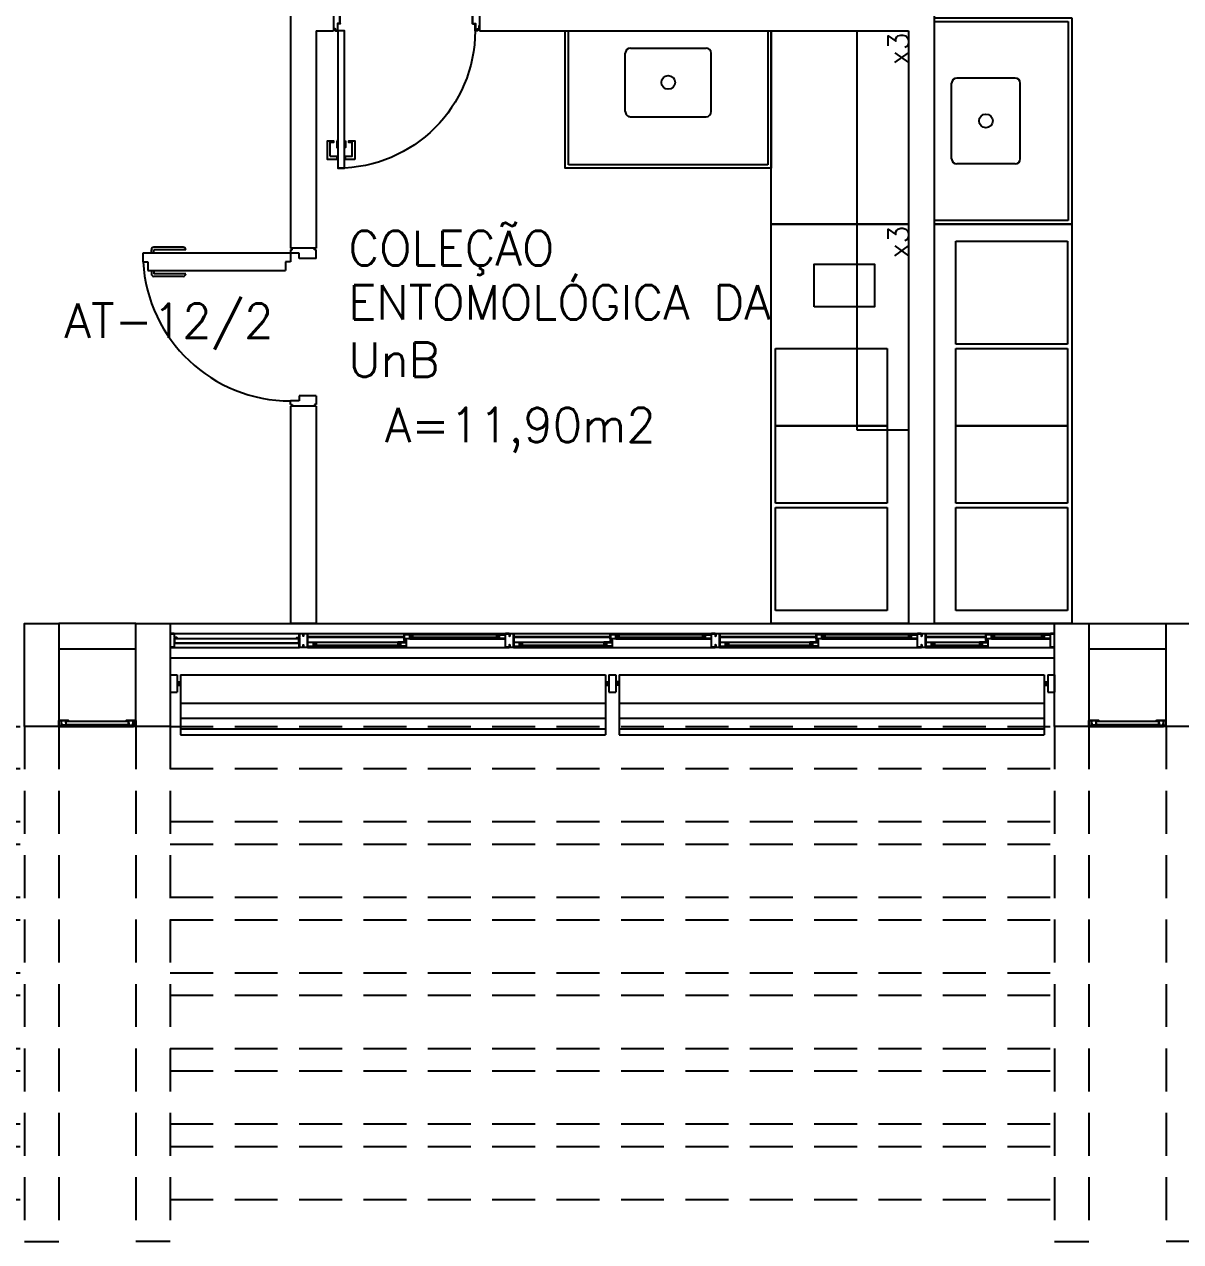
# Model space of a CAD drawing. Header units: millimetres. Extents: x 2128 to 2646, y 1972 to 2207.
# Drawn here: x 2316.61 to 2323.35, y 2006.32 to 2013.4 of the extents above; entities that cross this region are included whole.
import ezdxf

# ---------------------------------------------------------------- set-up
doc = ezdxf.new("R2010")
doc.units = ezdxf.units.MM
doc.linetypes.add('HIDDEN', pattern=[0.375, 0.25, -0.125])
doc.linetypes.add('HIDDEN2', pattern=[4.7625, 3.175, -1.5875])
for name, color, linetype in [('AM-PROJEÇÃO', 1, 'HIDDEN2'), ('AM-TEXTO', 2, 'Continuous'), ('AR-ALV', 2, 'Continuous'), ('AR-ARMÁRIOINF', 1, 'Continuous'), ('AR-ARMÁRIOSUP', 1, 'Continuous'), ('AR-BANCADAS', 1, 'Continuous'), ('AR-ESQ', 1, 'Continuous'), ('AR-ESTC', 3, 'Continuous'), ('AR-LAY-OUT-EQUIPAMENTOS', 1, 'Continuous'), ('AR-PORTA', 1, 'Continuous'), ('AR-PROJ', 1, 'HIDDEN'), ('BC- VISTA', 1, 'Continuous'), ('BC-CUBA', 1, 'Continuous'), ('BR-LINHAS', 1, 'Continuous'), ('BR-MONTANTE', 242, 'Continuous'), ('BR-PAINEL', 1, 'Continuous'), ('BR-SUPORTE', 1, 'Continuous'), ('COZ1', 1, 'Continuous'), ('DT-ESQ-BAGUETE-C', 1, 'Continuous'), ('DT-ESQ-BAGUETE-V', 1, 'Continuous'), ('DT-ESQ-CHAPA DOBRADA-V', 1, 'Continuous'), ('DT-ESQ-MARCO-V', 1, 'Continuous'), ('DT-ESQ-PERFIL CADEIRA-C', 2, 'Continuous'), ('DT-ESQ-PERFIL CADEIRA-V', 2, 'Continuous'), ('DT-ESQ-PERFIL U SIMPLES-C', 2, 'Continuous'), ('DT-ESQ-PERFIL U-C', 2, 'Continuous'), ('DT-ESQ-PERFIL U-V', 1, 'Continuous'), ('DT-ESQ-VENEZIANA-C', 1, 'Continuous'), ('DT-ESQ-VENEZIANA-V', 1, 'Continuous'), ('DT-ESQ-VIDRO-C', 2, 'Continuous'), ('DT-TXTMOD', 1, 'Continuous'), ('ENDEREÇO', 2, 'Continuous'), ('maçaneta', 1, 'Continuous'), ('mov', 1, 'Continuous'), ('PG-PROJ', 1, 'HIDDEN'), ('PM-PERFIL U-C', 2, 'Continuous'), ('pm1', 2, 'Continuous'), ('pm2', 2, 'Continuous'), ('TEXTO', 2, 'Continuous'), ('Área', 2, 'Continuous')]:
    doc.layers.add(name, color=color, linetype=linetype)
doc.styles.add('S10', font='simplex.shx', dxfattribs={"height": 0.1})
doc.styles.add('S12', font='simplex.shx', dxfattribs={"width": 1.1, "height": 0.12})
doc.styles.add('UNB-100', font='simplex.shx', dxfattribs={"height": 0.2})
doc.styles.add('UNB1-100', font='simplex.shx', dxfattribs={"height": 0.2})

# ---------------------------------------------------------------- blocks, each defined once
blk = doc.blocks.new('pe80-alv-01p')
at = {"layer": 'maçaneta'}
for p, q in [((-0.165, 0.775), (-0.165, 0.945)), ((-0.13, 0.96), (-0.15, 0.96)), ((-0.15, 0.76), (-0.15, 0.945)), ((-0.13, 0.945), (-0.15, 0.945)), ((-0.03, 0.96), (-0.01, 0.96)), ((-0.03, 0.945), (-0.01, 0.945)), ((-0.01, 0.76), (-0.01, 0.945)), ((0.005, 0.775), (0.005, 0.945))]:
    blk.add_line(p, q, dxfattribs=at)
for centre, start, end in [((-0.15, 0.945), 90, 180), ((-0.01, 0.945), 360, 90), ((-0.15, 0.775), 180, 270), ((-0.01, 0.775), 270, 360)]:
    blk.add_arc(centre, 0.015, start, end, dxfattribs=at)
at = {"layer": 'mov'}
blk.add_arc((-0.03, 0.15), 0.86, 93.33303, 180, dxfattribs=at)
at = {"layer": 'pm1'}
for p, q in [((-0.03, 1.01), (-0.08, 1.01)), ((-0.08, 1.01), (-0.08, 0.98)), ((-0.03, 1.01), (-0.03, 1.01)), ((-0.03, 0.15), (-0.03, 1.01)), ((-0.13, 0.98), (-0.13, 0.18)), ((-0.08, 0.98), (-0.13, 0.98)), ((-0.91, 0.15), (-0.89, 0.15)), ((-0.91, 0.15), (-0.91, 0.14)), ((-0.89, 0.1), (-0.89, 0.15)), ((-0.08, 0.18), (-0.13, 0.18)), ((-0.08, 0.15), (-0.08, 0.18)), ((-0.03, 0.15), (-0.08, 0.15)), ((-0.01, 0.15), (-0.03, 0.15)), ((-0.03, 0.1), (-0.03, 0.15)), ((-0.03, 0.15), (-0.03, 0.15)), ((-0.01, 0.15), (-0.01, 0.14)), ((0.01, 0.15), (0.01, 0.15)), ((-0.91, 0.14), (-0.92, 0.14)), ((-0.92, 0.01), (-0.92, 0.14)), ((-0.86, 0.1), (-0.89, 0.1)), ((-0.86, 0), (-0.86, 0.1)), ((-0.06, 0), (-0.06, 0.1)), ((-0.06, 0.1), (-0.03, 0.1)), ((-0.91, 0.01), (-0.92, 0.01)), ((-0.91, 0), (-0.91, 0.01)), ((-0.86, 0), (-0.86, 0)), ((-0.06, 0), (-0.06, 0)), ((-0.06, 0), (-0.01, 0)), ((-0.01, 0), (-0.01, 0.01)), ((-0.86, 0), (-0.91, 0))]:
    blk.add_line(p, q, dxfattribs=at)
at = {"layer": 'pm2'}
for p, q in [((-0.01, 0.14), (0, 0.14)), ((0, 0.01), (0, 0.14)), ((-0.01, 0.01), (0, 0.01))]:
    blk.add_line(p, q, dxfattribs=at)
blk = doc.blocks.new('CUBAbnc-01P')
at = {"layer": 'COZ1'}
for p, q in [((-0.25, -0.4705), (-0.25, -0.1305)), ((-0.22, -0.1005), (0.22, -0.1005)), ((0.25, -0.4705), (0.25, -0.1305)), ((-0.22, -0.5005), (0.22, -0.5005))]:
    blk.add_line(p, q, dxfattribs=at)
blk.add_circle((0, -0.3005), 0.04, dxfattribs=at)
for centre, start, end in [((-0.22, -0.1305), 90, 180), ((0.22, -0.1305), 0, 90), ((-0.22, -0.4705), 180, 270), ((0.22, -0.4705), 270, 0)]:
    blk.add_arc(centre, 0.03, start, end, dxfattribs=at)
blk = doc.blocks.new('BCP01')
at = {"layer": 'BC- VISTA'}
for p, q in [((0, -0.02), (0.78, -0.02)), ((0.78, -0.02), (0.78, -1.18)), ((0.78, -1.18), (0, -1.18))]:
    blk.add_line(p, q, dxfattribs=at)
blk.add_lwpolyline([(0.8, 0), (0.8, -1.2), (0, -1.2), (0, 0)], close=True, dxfattribs=at)
at = {"layer": 'BC-CUBA', "rotation": 90}
blk.add_blockref('CUBAbnc-01P', (0, -0.6), dxfattribs=at)
blk = doc.blocks.new('BCP17')
at = {"layer": 'BC- VISTA'}
blk.add_lwpolyline([(0.8, 0), (0.8, -2.325), (0, -2.325), (0, 0)], close=True, dxfattribs=at)
blk = doc.blocks.new('AIRG2')
at = {"layer": 'AM-PROJEÇÃO'}
blk.add_lwpolyline([(0, 0), (0.6, 0), (0.6, -0.65), (0, -0.65)], close=True, dxfattribs=at)
blk = doc.blocks.new('AIRG1')
at = {"layer": 'AM-PROJEÇÃO'}
blk.add_lwpolyline([(0, 0), (0.45, 0), (0.45, -0.65), (0, -0.65)], close=True, dxfattribs=at)
blk = doc.blocks.new('BCP09')
at = {"layer": 'BC- VISTA'}
blk.add_lwpolyline([(0.8, 0), (0.8, -1.125), (0, -1.125), (0, 0)], close=True, dxfattribs=at)
blk = doc.blocks.new('PS4')
at = {"layer": 'AM-PROJEÇÃO'}
blk.add_lwpolyline([(0.3, 0), (0.3, -1.2), (0, -1.2), (0, 0)], close=True, dxfattribs=at)
blk = doc.blocks.new('PS3')
at = {"layer": 'AM-PROJEÇÃO'}
blk.add_lwpolyline([(0.3, 0), (0.3, -1.125), (0, -1.125), (0, 0)], close=True, dxfattribs=at)
blk = doc.blocks.new('EF52-P')
at = {"layer": 'DT-ESQ-BAGUETE-C', "ltscale": 0.1}
for points in [[(1.41, -0.08), (1.3965, -0.08), (1.3965, -0.0785), (1.4095, -0.0785, 0.414214), (1.41, -0.078), (1.41, -0.067, 0.414214), (1.4095, -0.0665), (1.3965, -0.0665), (1.3965, -0.065), (1.41, -0.065, -0.414214), (1.4115, -0.0665), (1.4115, -0.0785, -0.414214)], [(1.9015, -0.08), (1.915, -0.08), (1.915, -0.0785), (1.902, -0.0785, -0.414214), (1.9015, -0.078), (1.9015, -0.067, -0.414214), (1.902, -0.0665), (1.915, -0.0665), (1.915, -0.065), (1.9015, -0.065, 0.414214), (1.9, -0.0665), (1.9, -0.0785, 0.414214)], [(2.61, -0.08), (2.5965, -0.08), (2.5965, -0.0785), (2.6095, -0.0785, 0.414214), (2.61, -0.078), (2.61, -0.067, 0.414214), (2.6095, -0.0665), (2.5965, -0.0665), (2.5965, -0.065), (2.61, -0.065, -0.414214), (2.6115, -0.0665), (2.6115, -0.0785, -0.414214)], [(3.1015, -0.08), (3.115, -0.08), (3.115, -0.0785), (3.102, -0.0785, -0.414214), (3.1015, -0.078), (3.1015, -0.067, -0.414214), (3.102, -0.0665), (3.115, -0.0665), (3.115, -0.065), (3.1015, -0.065, 0.414214), (3.1, -0.0665), (3.1, -0.0785, 0.414214)], [(3.81, -0.08), (3.7965, -0.08), (3.7965, -0.0785), (3.8095, -0.0785, 0.414214), (3.81, -0.078), (3.81, -0.067, 0.414214), (3.8095, -0.0665), (3.7965, -0.0665), (3.7965, -0.065), (3.81, -0.065, -0.414214), (3.8115, -0.0665), (3.8115, -0.0785, -0.414214)], [(4.3015, -0.08), (4.315, -0.08), (4.315, -0.0785), (4.302, -0.0785, -0.414214), (4.3015, -0.078), (4.3015, -0.067, -0.414214), (4.302, -0.0665), (4.315, -0.0665), (4.315, -0.065), (4.3015, -0.065, 0.414214), (4.3, -0.0665), (4.3, -0.0785, 0.414214)], [(4.7975, -0.08), (4.784, -0.08), (4.784, -0.0785), (4.797, -0.0785, 0.414214), (4.7975, -0.078), (4.7975, -0.067, 0.414214), (4.797, -0.0665), (4.784, -0.0665), (4.784, -0.065), (4.7975, -0.065, -0.414214), (4.799, -0.0665), (4.799, -0.0785, -0.414214)], [(5.0765, -0.08), (5.09, -0.08), (5.09, -0.0785), (5.077, -0.0785, -0.414214), (5.0765, -0.078), (5.0765, -0.067, -0.414214), (5.077, -0.0665), (5.09, -0.0665), (5.09, -0.065), (5.0765, -0.065, 0.414214), (5.075, -0.0665), (5.075, -0.0785, 0.414214)], [(0.8485, -0.125), (0.835, -0.125), (0.835, -0.1235), (0.848, -0.1235, 0.414214), (0.8485, -0.123), (0.8485, -0.112, 0.414214), (0.848, -0.1115), (0.835, -0.1115), (0.835, -0.11), (0.8485, -0.11, -0.414214), (0.85, -0.1115), (0.85, -0.1235, -0.414214)], [(1.3265, -0.125), (1.34, -0.125), (1.34, -0.1235), (1.327, -0.1235, -0.414214), (1.3265, -0.123), (1.3265, -0.112, -0.414214), (1.327, -0.1115), (1.34, -0.1115), (1.34, -0.11), (1.3265, -0.11, 0.414214), (1.325, -0.1115), (1.325, -0.1235, 0.414214)], [(2.0485, -0.125), (2.035, -0.125), (2.035, -0.1235), (2.048, -0.1235, 0.414214), (2.0485, -0.123), (2.0485, -0.112, 0.414214), (2.048, -0.1115), (2.035, -0.1115), (2.035, -0.11), (2.0485, -0.11, -0.414214), (2.05, -0.1115), (2.05, -0.1235, -0.414214)], [(2.5265, -0.125), (2.54, -0.125), (2.54, -0.1235), (2.527, -0.1235, -0.414214), (2.5265, -0.123), (2.5265, -0.112, -0.414214), (2.527, -0.1115), (2.54, -0.1115), (2.54, -0.11), (2.5265, -0.11, 0.414214), (2.525, -0.1115), (2.525, -0.1235, 0.414214)], [(3.2485, -0.125), (3.235, -0.125), (3.235, -0.1235), (3.248, -0.1235, 0.414214), (3.2485, -0.123), (3.2485, -0.112, 0.414214), (3.248, -0.1115), (3.235, -0.1115), (3.235, -0.11), (3.2485, -0.11, -0.414214), (3.25, -0.1115), (3.25, -0.1235, -0.414214)], [(3.7265, -0.125), (3.74, -0.125), (3.74, -0.1235), (3.727, -0.1235, -0.414214), (3.7265, -0.123), (3.7265, -0.112, -0.414214), (3.727, -0.1115), (3.74, -0.1115), (3.74, -0.11), (3.7265, -0.11, 0.414214), (3.725, -0.1115), (3.725, -0.1235, 0.414214)], [(4.4485, -0.125), (4.435, -0.125), (4.435, -0.1235), (4.448, -0.1235, 0.414214), (4.4485, -0.123), (4.4485, -0.112, 0.414214), (4.448, -0.1115), (4.435, -0.1115), (4.435, -0.11), (4.4485, -0.11, -0.414214), (4.45, -0.1115), (4.45, -0.1235, -0.414214)], [(4.714, -0.125), (4.7275, -0.125), (4.7275, -0.1235), (4.7145, -0.1235, -0.414214), (4.714, -0.123), (4.714, -0.112, -0.414214), (4.7145, -0.1115), (4.7275, -0.1115), (4.7275, -0.11), (4.714, -0.11, 0.414214), (4.7125, -0.1115), (4.7125, -0.1235, 0.414214)]]:
    blk.add_lwpolyline(points, format="xyb", close=True, dxfattribs=at)
at = {"layer": 'DT-ESQ-BAGUETE-V', "ltscale": 0.1}
for p, q in [((1.41, -0.065), (1.9015, -0.065)), ((2.61, -0.065), (3.1015, -0.065)), ((3.81, -0.065), (4.3015, -0.065)), ((4.7975, -0.065), (5.0765, -0.065)), ((0.8485, -0.11), (1.3265, -0.11)), ((2.0485, -0.11), (2.5265, -0.11)), ((3.2485, -0.11), (3.7265, -0.11)), ((4.4485, -0.11), (4.714, -0.11))]:
    blk.add_line(p, q, dxfattribs=at)
at = {"layer": 'DT-ESQ-CHAPA DOBRADA-V', "ltscale": 0.1}
for p, q in [((0.8, -0.077), (1.3615, -0.077)), ((0.8, -0.08), (1.3615, -0.08)), ((2, -0.077), (2.5615, -0.077)), ((2, -0.08), (2.5615, -0.08)), ((3.2, -0.077), (3.7615, -0.077)), ((3.2, -0.08), (3.7615, -0.08)), ((4.4, -0.077), (4.749, -0.077)), ((4.4, -0.08), (4.749, -0.08))]:
    blk.add_line(p, q, dxfattribs=at)
at = {"layer": 'DT-ESQ-MARCO-V', "ltscale": 0.1}
for p, q in [((0.0235, -0.06), (0.7515, -0.06)), ((0.0235, -0.14), (0.7515, -0.14))]:
    blk.add_line(p, q, dxfattribs=at)
at = {"layer": 'DT-ESQ-PERFIL CADEIRA-C', "ltscale": 0.1}
for p, q in [((0.8, -0.1335), (0.8485, -0.1335)), ((1.373, -0.1335), (1.3265, -0.1335)), ((1.3635, -0.0885), (1.41, -0.0885)), ((1.95, -0.0885), (1.9015, -0.0885)), ((2, -0.1335), (2.0485, -0.1335)), ((2.573, -0.1335), (2.5265, -0.1335)), ((2.5635, -0.0885), (2.61, -0.0885)), ((3.15, -0.0885), (3.1015, -0.0885)), ((3.2, -0.1335), (3.2485, -0.1335)), ((3.773, -0.1335), (3.7265, -0.1335)), ((3.7635, -0.0885), (3.81, -0.0885)), ((4.35, -0.0885), (4.3015, -0.0885)), ((4.4, -0.1335), (4.4485, -0.1335)), ((4.7605, -0.1335), (4.714, -0.1335)), ((4.751, -0.0885), (4.7975, -0.0885)), ((5.125, -0.0885), (5.0765, -0.0885))]:
    blk.add_line(p, q, dxfattribs=at)
for points in [[(1.41, -0.087, -1), (1.41, -0.09), (1.3635, -0.09, -0.414214), (1.3615, -0.088), (1.3615, -0.067, -0.414214), (1.3635, -0.065), (1.395, -0.065, -0.414214), (1.3965, -0.0665), (1.3965, -0.087)], [(1.3965, -0.0885, -0.198913), (1.3954, -0.0881, -0.198913), (1.395, -0.087), (1.395, -0.067, 0.414214), (1.3945, -0.0665), (1.3635, -0.0665, 0.414214), (1.363, -0.067), (1.363, -0.088, 0.414214), (1.3635, -0.0885)], [(1.9015, -0.09), (1.95, -0.09), (1.95, -0.0885), (1.915, -0.0885, 0.198912), (1.9161, -0.0881, 0.198913), (1.9165, -0.087), (1.9165, -0.067, -0.414214), (1.917, -0.0665), (1.95, -0.0665), (1.95, -0.065), (1.9165, -0.065, 0.414214), (1.915, -0.0665), (1.915, -0.0785), (1.915, -0.08), (1.915, -0.087), (1.9015, -0.087, 1)], [(2.61, -0.087, -1), (2.61, -0.09), (2.5635, -0.09, -0.414214), (2.5615, -0.088), (2.5615, -0.067, -0.414214), (2.5635, -0.065), (2.595, -0.065, -0.414214), (2.5965, -0.0665), (2.5965, -0.087)], [(2.5965, -0.0885, -0.198913), (2.5954, -0.0881, -0.198913), (2.595, -0.087), (2.595, -0.067, 0.414214), (2.5945, -0.0665), (2.5635, -0.0665, 0.414214), (2.563, -0.067), (2.563, -0.088, 0.414214), (2.5635, -0.0885)], [(3.1015, -0.09), (3.15, -0.09), (3.15, -0.0885), (3.115, -0.0885, 0.198912), (3.1161, -0.0881, 0.198913), (3.1165, -0.087), (3.1165, -0.067, -0.414214), (3.117, -0.0665), (3.15, -0.0665), (3.15, -0.065), (3.1165, -0.065, 0.414214), (3.115, -0.0665), (3.115, -0.0785), (3.115, -0.08), (3.115, -0.087), (3.1015, -0.087, 1)], [(3.81, -0.087, -1), (3.81, -0.09), (3.7635, -0.09, -0.414214), (3.7615, -0.088), (3.7615, -0.067, -0.414214), (3.7635, -0.065), (3.795, -0.065, -0.414214), (3.7965, -0.0665), (3.7965, -0.087)], [(3.7965, -0.0885, -0.198913), (3.7954, -0.0881, -0.198913), (3.795, -0.087), (3.795, -0.067, 0.414214), (3.7945, -0.0665), (3.7635, -0.0665, 0.414214), (3.763, -0.067), (3.763, -0.088, 0.414214), (3.7635, -0.0885)], [(4.3015, -0.09), (4.35, -0.09), (4.35, -0.0885), (4.315, -0.0885, 0.198912), (4.3161, -0.0881, 0.198913), (4.3165, -0.087), (4.3165, -0.067, -0.414214), (4.317, -0.0665), (4.35, -0.0665), (4.35, -0.065), (4.3165, -0.065, 0.414214), (4.315, -0.0665), (4.315, -0.0785), (4.315, -0.08), (4.315, -0.087), (4.3015, -0.087, 1)], [(4.7975, -0.087, -1), (4.7975, -0.09), (4.751, -0.09, -0.414214), (4.749, -0.088), (4.749, -0.067, -0.414214), (4.751, -0.065), (4.7825, -0.065, -0.414214), (4.784, -0.0665), (4.784, -0.087)], [(4.784, -0.0885, -0.198913), (4.7829, -0.0881, -0.198913), (4.7825, -0.087), (4.7825, -0.067, 0.414214), (4.782, -0.0665), (4.751, -0.0665, 0.414214), (4.7505, -0.067), (4.7505, -0.088, 0.414214), (4.751, -0.0885)], [(5.0765, -0.09), (5.125, -0.09), (5.125, -0.0885), (5.09, -0.0885, 0.198912), (5.0911, -0.0881, 0.198913), (5.0915, -0.087), (5.0915, -0.067, -0.414214), (5.092, -0.0665), (5.125, -0.0665), (5.125, -0.065), (5.0915, -0.065, 0.414214), (5.09, -0.0665), (5.09, -0.0785), (5.09, -0.08), (5.09, -0.087), (5.0765, -0.087, 1)], [(0.8485, -0.135), (0.8, -0.135), (0.8, -0.1335), (0.835, -0.1335, -0.198912), (0.8339, -0.1331, -0.198913), (0.8335, -0.132), (0.8335, -0.112, 0.414214), (0.833, -0.1115), (0.8, -0.1115), (0.8, -0.11), (0.8335, -0.11, -0.414214), (0.835, -0.1115), (0.835, -0.1235), (0.835, -0.125), (0.835, -0.132), (0.8485, -0.132, -1)], [(1.3265, -0.132, 1), (1.3265, -0.135), (1.373, -0.135, 0.414214), (1.375, -0.133), (1.375, -0.112, 0.414214), (1.373, -0.11), (1.3415, -0.11, 0.414214), (1.34, -0.1115), (1.34, -0.132)], [(1.34, -0.1335, 0.198913), (1.3411, -0.1331, 0.198913), (1.3415, -0.132), (1.3415, -0.112, -0.414214), (1.342, -0.1115), (1.373, -0.1115, -0.414214), (1.3735, -0.112), (1.3735, -0.133, -0.414214), (1.373, -0.1335)], [(2.0485, -0.135), (2, -0.135), (2, -0.1335), (2.035, -0.1335, -0.198912), (2.0339, -0.1331, -0.198913), (2.0335, -0.132), (2.0335, -0.112, 0.414214), (2.033, -0.1115), (2, -0.1115), (2, -0.11), (2.0335, -0.11, -0.414214), (2.035, -0.1115), (2.035, -0.1235), (2.035, -0.125), (2.035, -0.132), (2.0485, -0.132, -1)], [(2.5265, -0.132, 1), (2.5265, -0.135), (2.573, -0.135, 0.414214), (2.575, -0.133), (2.575, -0.112, 0.414214), (2.573, -0.11), (2.5415, -0.11, 0.414214), (2.54, -0.1115), (2.54, -0.132)], [(2.54, -0.1335, 0.198913), (2.5411, -0.1331, 0.198913), (2.5415, -0.132), (2.5415, -0.112, -0.414214), (2.542, -0.1115), (2.573, -0.1115, -0.414214), (2.5735, -0.112), (2.5735, -0.133, -0.414214), (2.573, -0.1335)], [(3.2485, -0.135), (3.2, -0.135), (3.2, -0.1335), (3.235, -0.1335, -0.198912), (3.2339, -0.1331, -0.198913), (3.2335, -0.132), (3.2335, -0.112, 0.414214), (3.233, -0.1115), (3.2, -0.1115), (3.2, -0.11), (3.2335, -0.11, -0.414214), (3.235, -0.1115), (3.235, -0.1235), (3.235, -0.125), (3.235, -0.132), (3.2485, -0.132, -1)], [(3.7265, -0.132, 1), (3.7265, -0.135), (3.773, -0.135, 0.414214), (3.775, -0.133), (3.775, -0.112, 0.414214), (3.773, -0.11), (3.7415, -0.11, 0.414214), (3.74, -0.1115), (3.74, -0.132)], [(3.74, -0.1335, 0.198913), (3.7411, -0.1331, 0.198913), (3.7415, -0.132), (3.7415, -0.112, -0.414214), (3.742, -0.1115), (3.773, -0.1115, -0.414214), (3.7735, -0.112), (3.7735, -0.133, -0.414214), (3.773, -0.1335)], [(4.4485, -0.135), (4.4, -0.135), (4.4, -0.1335), (4.435, -0.1335, -0.198912), (4.4339, -0.1331, -0.198913), (4.4335, -0.132), (4.4335, -0.112, 0.414214), (4.433, -0.1115), (4.4, -0.1115), (4.4, -0.11), (4.4335, -0.11, -0.414214), (4.435, -0.1115), (4.435, -0.1235), (4.435, -0.125), (4.435, -0.132), (4.4485, -0.132, -1)], [(4.714, -0.132, 1), (4.714, -0.135), (4.7605, -0.135, 0.414214), (4.7625, -0.133), (4.7625, -0.112, 0.414214), (4.7605, -0.11), (4.729, -0.11, 0.414214), (4.7275, -0.1115), (4.7275, -0.132)], [(4.7275, -0.1335, 0.198913), (4.7286, -0.1331, 0.198913), (4.729, -0.132), (4.729, -0.112, -0.414214), (4.7295, -0.1115), (4.7605, -0.1115, -0.414214), (4.761, -0.112), (4.761, -0.133, -0.414214), (4.7605, -0.1335)]]:
    blk.add_lwpolyline(points, format="xyb", close=True, dxfattribs=at)
at = {"layer": 'DT-ESQ-PERFIL CADEIRA-V', "ltscale": 0.1}
for p, q in [((0.8485, -0.135), (1.3265, -0.135)), ((1.395, -0.09), (1.9015, -0.09)), ((2.0485, -0.135), (2.5265, -0.135)), ((2.595, -0.09), (3.1015, -0.09)), ((3.2485, -0.135), (3.7265, -0.135)), ((3.795, -0.09), (4.3015, -0.09)), ((4.4485, -0.135), (4.714, -0.135)), ((4.7825, -0.09), (5.0765, -0.09))]:
    blk.add_line(p, q, dxfattribs=at)
at = {"layer": 'DT-ESQ-PERFIL U SIMPLES-C', "ltscale": 0.1}
for points in [[(1.3635, -0.102), (1.3715, -0.102), (1.3715, -0.1005), (1.3635, -0.1005, -0.414214), (1.363, -0.1), (1.363, -0.092, -0.414214), (1.3635, -0.0915), (1.3715, -0.0915), (1.3715, -0.09), (1.3635, -0.09, 0.414214), (1.3615, -0.092), (1.3615, -0.1, 0.414214)], [(1.373, -0.098), (1.365, -0.098), (1.365, -0.0995), (1.373, -0.0995, -0.414214), (1.3735, -0.1), (1.3735, -0.108, -0.414214), (1.373, -0.1085), (1.365, -0.1085), (1.365, -0.11), (1.373, -0.11, 0.414214), (1.375, -0.108), (1.375, -0.1, 0.414214)], [(2.5635, -0.102), (2.5715, -0.102), (2.5715, -0.1005), (2.5635, -0.1005, -0.414214), (2.563, -0.1), (2.563, -0.092, -0.414214), (2.5635, -0.0915), (2.5715, -0.0915), (2.5715, -0.09), (2.5635, -0.09, 0.414214), (2.5615, -0.092), (2.5615, -0.1, 0.414214)], [(2.573, -0.098), (2.565, -0.098), (2.565, -0.0995), (2.573, -0.0995, -0.414214), (2.5735, -0.1), (2.5735, -0.108, -0.414214), (2.573, -0.1085), (2.565, -0.1085), (2.565, -0.11), (2.573, -0.11, 0.414214), (2.575, -0.108), (2.575, -0.1, 0.414214)], [(3.7635, -0.102), (3.7715, -0.102), (3.7715, -0.1005), (3.7635, -0.1005, -0.414214), (3.763, -0.1), (3.763, -0.092, -0.414214), (3.7635, -0.0915), (3.7715, -0.0915), (3.7715, -0.09), (3.7635, -0.09, 0.414214), (3.7615, -0.092), (3.7615, -0.1, 0.414214)], [(3.773, -0.098), (3.765, -0.098), (3.765, -0.0995), (3.773, -0.0995, -0.414214), (3.7735, -0.1), (3.7735, -0.108, -0.414214), (3.773, -0.1085), (3.765, -0.1085), (3.765, -0.11), (3.773, -0.11, 0.414214), (3.775, -0.108), (3.775, -0.1, 0.414214)], [(4.751, -0.102), (4.759, -0.102), (4.759, -0.1005), (4.751, -0.1005, -0.414214), (4.7505, -0.1), (4.7505, -0.092, -0.414214), (4.751, -0.0915), (4.759, -0.0915), (4.759, -0.09), (4.751, -0.09, 0.414214), (4.749, -0.092), (4.749, -0.1, 0.414214)], [(4.7605, -0.098), (4.7525, -0.098), (4.7525, -0.0995), (4.7605, -0.0995, -0.414214), (4.761, -0.1), (4.761, -0.108, -0.414214), (4.7605, -0.1085), (4.7525, -0.1085), (4.7525, -0.11), (4.7605, -0.11, 0.414214), (4.7625, -0.108), (4.7625, -0.1, 0.414214)]]:
    blk.add_lwpolyline(points, format="xyb", close=True, dxfattribs=at)
at = {"layer": 'DT-ESQ-PERFIL U-C', "ltscale": 0.1}
for points in [[(0.025, -0.1234), (0.025, -0.086), (0.0385, -0.086, 1), (0.0385, -0.083), (0.025, -0.083), (0.025, -0.0615, 0.414214), (0.0235, -0.06), (0.0015, -0.06, 0.414214), (0, -0.0615), (0, -0.075), (0.0015, -0.075), (0.0015, -0.0615), (0.0235, -0.0615), (0.0235, -0.083, 0.414214), (0.025, -0.0845, 0.414214), (0.0235, -0.086), (0.0235, -0.1234), (0.0235, -0.1385), (0.0015, -0.1385), (0.0015, -0.125), (0, -0.125), (0, -0.1385, 0.414214), (0.0015, -0.14), (0.0235, -0.14, 0.414214), (0.025, -0.1385)], [(0.75, -0.1234), (0.75, -0.086), (0.7365, -0.086, -1), (0.7365, -0.083), (0.75, -0.083), (0.75, -0.0615, -0.414214), (0.7515, -0.06), (0.7735, -0.06, -0.414214), (0.775, -0.0615), (0.775, -0.075), (0.7735, -0.075), (0.7735, -0.0615), (0.7515, -0.0615), (0.7515, -0.083, -0.414214), (0.75, -0.0845, -0.414214), (0.7515, -0.086), (0.7515, -0.1234), (0.7515, -0.1385), (0.7735, -0.1385), (0.7735, -0.125), (0.775, -0.125), (0.775, -0.1385, -0.414214), (0.7735, -0.14), (0.7515, -0.14, -0.414214), (0.75, -0.1385)], [(0.775, -0.0615, -0.414214), (0.7765, -0.06), (0.7985, -0.06, -0.414214), (0.8, -0.0615), (0.8, -0.1385, -0.414214), (0.7985, -0.14), (0.7765, -0.14, -0.414214), (0.775, -0.1385), (0.775, -0.125), (0.7765, -0.125), (0.7765, -0.138, 0.414214), (0.777, -0.1385), (0.798, -0.1385, 0.414214), (0.7985, -0.138), (0.7985, -0.062, 0.414214), (0.798, -0.0615), (0.777, -0.0615, 0.414214), (0.7765, -0.062), (0.7765, -0.075), (0.775, -0.075)], [(1.975, -0.0615, 0.414214), (1.9735, -0.06), (1.9515, -0.06, 0.414214), (1.95, -0.0615), (1.95, -0.1385, 0.414214), (1.9515, -0.14), (1.9735, -0.14, 0.414214), (1.975, -0.1385), (1.975, -0.125), (1.9735, -0.125), (1.9735, -0.138, -0.414214), (1.973, -0.1385), (1.952, -0.1385, -0.414214), (1.9515, -0.138), (1.9515, -0.062, -0.414214), (1.952, -0.0615), (1.973, -0.0615, -0.414214), (1.9735, -0.062), (1.9735, -0.075), (1.975, -0.075)], [(1.975, -0.0615, -0.414214), (1.9765, -0.06), (1.9985, -0.06, -0.414214), (2, -0.0615), (2, -0.1385, -0.414214), (1.9985, -0.14), (1.9765, -0.14, -0.414214), (1.975, -0.1385), (1.975, -0.125), (1.9765, -0.125), (1.9765, -0.138, 0.414214), (1.977, -0.1385), (1.998, -0.1385, 0.414214), (1.9985, -0.138), (1.9985, -0.062, 0.414214), (1.998, -0.0615), (1.977, -0.0615, 0.414214), (1.9765, -0.062), (1.9765, -0.075), (1.975, -0.075)], [(3.175, -0.0615, 0.414214), (3.1735, -0.06), (3.1515, -0.06, 0.414214), (3.15, -0.0615), (3.15, -0.1385, 0.414214), (3.1515, -0.14), (3.1735, -0.14, 0.414214), (3.175, -0.1385), (3.175, -0.125), (3.1735, -0.125), (3.1735, -0.138, -0.414214), (3.173, -0.1385), (3.152, -0.1385, -0.414214), (3.1515, -0.138), (3.1515, -0.062, -0.414214), (3.152, -0.0615), (3.173, -0.0615, -0.414214), (3.1735, -0.062), (3.1735, -0.075), (3.175, -0.075)], [(3.175, -0.0615, -0.414214), (3.1765, -0.06), (3.1985, -0.06, -0.414214), (3.2, -0.0615), (3.2, -0.1385, -0.414214), (3.1985, -0.14), (3.1765, -0.14, -0.414214), (3.175, -0.1385), (3.175, -0.125), (3.1765, -0.125), (3.1765, -0.138, 0.414214), (3.177, -0.1385), (3.198, -0.1385, 0.414214), (3.1985, -0.138), (3.1985, -0.062, 0.414214), (3.198, -0.0615), (3.177, -0.0615, 0.414214), (3.1765, -0.062), (3.1765, -0.075), (3.175, -0.075)], [(4.375, -0.0615, 0.414214), (4.3735, -0.06), (4.3515, -0.06, 0.414214), (4.35, -0.0615), (4.35, -0.1385, 0.414214), (4.3515, -0.14), (4.3735, -0.14, 0.414214), (4.375, -0.1385), (4.375, -0.125), (4.3735, -0.125), (4.3735, -0.138, -0.414214), (4.373, -0.1385), (4.352, -0.1385, -0.414214), (4.3515, -0.138), (4.3515, -0.062, -0.414214), (4.352, -0.0615), (4.373, -0.0615, -0.414214), (4.3735, -0.062), (4.3735, -0.075), (4.375, -0.075)], [(4.375, -0.0615, -0.414214), (4.3765, -0.06), (4.3985, -0.06, -0.414214), (4.4, -0.0615), (4.4, -0.1385, -0.414214), (4.3985, -0.14), (4.3765, -0.14, -0.414214), (4.375, -0.1385), (4.375, -0.125), (4.3765, -0.125), (4.3765, -0.138, 0.414214), (4.377, -0.1385), (4.398, -0.1385, 0.414214), (4.3985, -0.138), (4.3985, -0.062, 0.414214), (4.398, -0.0615), (4.377, -0.0615, 0.414214), (4.3765, -0.062), (4.3765, -0.075), (4.375, -0.075)], [(5.15, -0.0615, 0.414214), (5.1485, -0.06), (5.1265, -0.06, 0.414214), (5.125, -0.0615), (5.125, -0.1385, 0.414214), (5.1265, -0.14), (5.1485, -0.14, 0.414214), (5.15, -0.1385), (5.15, -0.125), (5.1485, -0.125), (5.1485, -0.138, -0.414214), (5.148, -0.1385), (5.127, -0.1385, -0.414214), (5.1265, -0.138), (5.1265, -0.062, -0.414214), (5.127, -0.0615), (5.148, -0.0615, -0.414214), (5.1485, -0.062), (5.1485, -0.075), (5.15, -0.075)], [(0.04, -0.086), (0.0265, -0.086, 0.414214), (0.025, -0.0875), (0.025, -0.1145, 0.414214), (0.0265, -0.116), (0.04, -0.116), (0.04, -0.1145), (0.0265, -0.1145), (0.0265, -0.0875), (0.04, -0.0875)], [(0.735, -0.086), (0.7485, -0.086, -0.414214), (0.75, -0.0875), (0.75, -0.1145, -0.414214), (0.7485, -0.116), (0.735, -0.116), (0.735, -0.1145), (0.7485, -0.1145), (0.7485, -0.0875), (0.735, -0.0875)]]:
    blk.add_lwpolyline(points, format="xyb", close=True, dxfattribs=at)
for points in [[(0.025, -0.0845), (0.0385, -0.0845)], [(0.75, -0.0845), (0.7365, -0.0845)]]:
    blk.add_lwpolyline(points, dxfattribs=at)
at = {"layer": 'DT-ESQ-PERFIL U-V', "ltscale": 0.1}
for p, q in [((0.7985, -0.06), (1.9515, -0.06)), ((1.9985, -0.06), (3.1515, -0.06)), ((3.1985, -0.06), (4.3515, -0.06)), ((4.3985, -0.06), (5.1265, -0.06)), ((0.7985, -0.14), (1.9515, -0.14)), ((1.9985, -0.14), (3.1515, -0.14)), ((3.1985, -0.14), (4.3515, -0.14)), ((4.3985, -0.14), (5.1265, -0.14))]:
    blk.add_line(p, q, dxfattribs=at)
at = {"layer": 'DT-ESQ-VENEZIANA-C', "ltscale": 0.1}
for p, q in [((0.0265, -0.113), (0.7485, -0.113)), ((0.0265, -0.1145), (0.7485, -0.1145))]:
    blk.add_line(p, q, dxfattribs=at)
at = {"layer": 'DT-ESQ-VENEZIANA-V', "ltscale": 0.1}
blk.add_line((0.0265, -0.0875), (0.7485, -0.0875), dxfattribs=at)
at = {"layer": 'DT-ESQ-VIDRO-C', "ltscale": 0.1}
for points in [[(0.838, -0.13), (0.838, -0.127), (1.337, -0.127), (1.337, -0.13)], [(1.9125, -0.085), (1.9125, -0.082), (1.399, -0.082), (1.399, -0.085)], [(2.038, -0.13), (2.038, -0.127), (2.537, -0.127), (2.537, -0.13)], [(3.1125, -0.085), (3.1125, -0.082), (2.599, -0.082), (2.599, -0.085)], [(3.238, -0.13), (3.238, -0.127), (3.737, -0.127), (3.737, -0.13)], [(4.3125, -0.085), (4.3125, -0.082), (3.799, -0.082), (3.799, -0.085)], [(4.438, -0.13), (4.438, -0.127), (4.7245, -0.127), (4.7245, -0.13)], [(5.0875, -0.085), (5.0875, -0.082), (4.7865, -0.082), (4.7865, -0.085)]]:
    blk.add_lwpolyline(points, close=True, dxfattribs=at)
at = {"layer": 'DT-TXTMOD', "ltscale": 0.1, "style": 'S10', "flags": 3}
for tag, p in [('M01', (0.025, -0.28)), ('M02', (0.3253, -0.28)), ('M03', (0.627, -0.28)), ('M04', (0.9288, -0.28)), ('M05', (1.2306, -0.28)), ('M06', (1.5323, -0.28)), ('M07', (1.8341, -0.28)), ('M08', (2.1359, -0.28)), ('M09', (2.4376, -0.28)), ('M10', (2.7394, -0.28)), ('M11', (3.0412, -0.28)), ('M12', (3.3429, -0.28)), ('M13', (3.6447, -0.28)), ('M14', (3.9464, -0.28)), ('M15', (4.2482, -0.28)), ('M16', (4.55, -0.28)), ('M17', (4.8517, -0.28))]:
    blk.add_attdef(tag, p, '', height=0.1, dxfattribs=at)
blk = doc.blocks.new('BR-MODULO1')
at = {"layer": 'BR-LINHAS'}
for p, q in [((0.06, -0.2648), (2.535, -0.2648)), ((2.615, -0.2648), (5.09, -0.2648)), ((0.06, -0.3524), (2.535, -0.3524)), ((2.615, -0.3524), (5.09, -0.3524)), ((0.06, -0.4147), (2.535, -0.4147)), ((2.615, -0.4147), (5.09, -0.4147))]:
    blk.add_line(p, q, dxfattribs=at)
at = {"layer": 'BR-MONTANTE'}
for p, q in [((0, -0.1), (0, -0.2)), ((0, -0.1), (0.04, -0.1)), ((0.04, -0.1), (0.04, -0.2)), ((2.5547, -0.1), (2.5947, -0.1)), ((2.5547, -0.1), (2.5547, -0.2)), ((2.5947, -0.1), (2.5947, -0.2)), ((5.11, -0.1), (5.11, -0.2)), ((5.11, -0.1), (5.15, -0.1)), ((5.15, -0.1), (5.15, -0.2)), ((0, -0.2), (0.04, -0.2)), ((2.5547, -0.2), (2.5947, -0.2)), ((5.11, -0.2), (5.15, -0.2))]:
    blk.add_line(p, q, dxfattribs=at)
at = {"layer": 'BR-PAINEL'}
for p, q in [((0.06, -0.1), (2.535, -0.1)), ((0.06, -0.1), (0.06, -0.45)), ((2.535, -0.1), (2.535, -0.45)), ((2.615, -0.1), (2.615, -0.45)), ((2.615, -0.1), (5.09, -0.1)), ((5.09, -0.1), (5.09, -0.45)), ((0.06, -0.45), (2.535, -0.45)), ((2.615, -0.45), (5.09, -0.45))]:
    blk.add_line(p, q, dxfattribs=at)
at = {"layer": 'BR-SUPORTE'}
for p, q in [((0.04, -0.14), (0.06, -0.14)), ((0.05, -0.14), (0.05, -0.16)), ((2.5347, -0.14), (2.5547, -0.14)), ((2.5447, -0.14), (2.5447, -0.16)), ((2.6147, -0.14), (2.5947, -0.14)), ((2.6047, -0.14), (2.6047, -0.16)), ((5.09, -0.14), (5.11, -0.14)), ((5.1, -0.14), (5.1, -0.16)), ((0.04, -0.16), (0.06, -0.16)), ((2.5347, -0.16), (2.5547, -0.16)), ((2.6147, -0.16), (2.5947, -0.16)), ((5.09, -0.16), (5.11, -0.16))]:
    blk.add_line(p, q, dxfattribs=at)
blk = doc.blocks.new('PG-MODULO1-PJ-B')
at = {"layer": 'PG-PROJ'}
for p, q in [((0, 0), (0, -3)), ((5.55, 0), (5.55, -3)), ((0.2, 0), (5.35, 0)), ((0.2, 0), (0.2, -3)), ((5.35, 0), (5.35, -3)), ((0.2, -0.2454), (5.35, -0.2454)), ((0.2, -0.5546), (5.35, -0.5546)), ((0.2, -0.6854), (5.35, -0.6854)), ((0.2, -0.9946), (5.35, -0.9946)), ((0.2, -1.1254), (5.35, -1.1254)), ((0.2, -1.4346), (5.35, -1.4346)), ((0.2, -1.5654), (5.35, -1.5654)), ((0.2, -1.8746), (5.35, -1.8746)), ((0.2, -2.0054), (5.35, -2.0054)), ((0.2, -2.3146), (5.35, -2.3146)), ((0.2, -2.4454), (5.35, -2.4454)), ((0.2, -2.7546), (5.35, -2.7546)), ((0.2, -3), (0, -3)), ((5.35, -3), (5.55, -3))]:
    blk.add_line(p, q, dxfattribs=at)
blk = doc.blocks.new('PM3')
at = {"layer": 'maçaneta'}
for points in [[(0.02, 0.825), (-0.035, 0.825), (-0.035, 0.715), (0, 0.715), (0, 0.725), (-0.02, 0.725), (-0.02, 0.8035, -0.414214), (-0.0185, 0.805), (0.02, 0.805)], [(0.125, 0.825), (0.07, 0.825), (0.07, 0.805), (0.1085, 0.805, -0.414214), (0.11, 0.8035), (0.11, 0.725), (0.09, 0.725), (0.09, 0.715), (0.125, 0.715)]]:
    blk.add_lwpolyline(points, format="xyb", close=True, dxfattribs=at)
for points in [[(0.02, 0.715), (0.02, 0.755), (0.025, 0.755), (0.025, 0.715)], [(0.07, 0.715), (0.07, 0.755), (0.065, 0.755), (0.065, 0.715)]]:
    blk.add_lwpolyline(points, close=True, dxfattribs=at)
at = {"layer": 'mov'}
blk.add_arc((0.025, 0.075), 0.8, 0, 90, dxfattribs=at)
at = {"layer": 'PM-PERFIL U-C'}
for p, q in [((0.01, 0.065), (0.01, 0.0735)), ((0.0115, 0.075), (0.0235, 0.075)), ((0.012, 0.073), (0.012, 0.0645)), ((0.023, 0.073), (0.012, 0.073)), ((0.023, 0.0335), (0.023, 0.073)), ((0.025, 0.0735), (0.025, 0.034)), ((0.825, 0.0735), (0.825, 0.034)), ((0.8385, 0.075), (0.8265, 0.075)), ((0.827, 0.073), (0.838, 0.073)), ((0.827, 0.0335), (0.827, 0.073)), ((0.838, 0.073), (0.838, 0.0645)), ((0.84, 0.065), (0.84, 0.0735)), ((0, 0.045), (0, 0.0635)), ((0.002, 0.045), (0, 0.045)), ((0.0015, 0.065), (0.01, 0.065)), ((0.002, 0.063), (0.002, 0.045)), ((0.0105, 0.063), (0.002, 0.063)), ((0.038, 0.032), (0.0245, 0.032)), ((0.0385, 0.034), (0.025, 0.034)), ((0.038, 0.032), (0.038, -0.073)), ((0.04, 0.0325), (0.04, -0.0735)), ((0.81, 0.0325), (0.81, -0.0735)), ((0.8115, 0.034), (0.825, 0.034)), ((0.812, 0.032), (0.8255, 0.032)), ((0.812, 0.032), (0.812, -0.073)), ((0.8395, 0.063), (0.848, 0.063)), ((0.8485, 0.065), (0.84, 0.065)), ((0.848, 0.063), (0.848, 0.045)), ((0.848, 0.045), (0.85, 0.045)), ((0.85, 0.045), (0.85, 0.0635)), ((0, -0.045), (0.002, -0.045)), ((0, -0.0635), (0, -0.045)), ((0.01, -0.065), (0.0015, -0.065)), ((0.002, -0.045), (0.002, -0.063)), ((0.002, -0.063), (0.0105, -0.063)), ((0.01, -0.0735), (0.01, -0.065)), ((0.012, -0.0645), (0.012, -0.073)), ((0.838, -0.0645), (0.838, -0.073)), ((0.848, -0.063), (0.8395, -0.063)), ((0.84, -0.0735), (0.84, -0.065)), ((0.84, -0.065), (0.8485, -0.065)), ((0.85, -0.045), (0.848, -0.045)), ((0.848, -0.045), (0.848, -0.063)), ((0.85, -0.0635), (0.85, -0.045)), ((0.0385, -0.075), (0.0115, -0.075)), ((0.012, -0.073), (0.038, -0.073)), ((0.8115, -0.075), (0.8385, -0.075)), ((0.838, -0.073), (0.812, -0.073))]:
    blk.add_line(p, q, dxfattribs=at)
for centre, start, end in [((0.0115, 0.0735), 90, 180), ((0.0235, 0.0735), 360, 90), ((0.8265, 0.0735), 90, 180), ((0.8385, 0.0735), 0, 90), ((0.0015, 0.0635), 90, 180), ((0.0105, 0.0645), 270, 0), ((0.0245, 0.0335), 180, 270), ((0.0385, 0.0325), 0, 90), ((0.8115, 0.0325), 90, 180), ((0.8255, 0.0335), 270, 0), ((0.8395, 0.0645), 180, 270), ((0.8485, 0.0635), 0, 90), ((0.0015, -0.0635), 180, 270), ((0.0105, -0.0645), 0, 90), ((0.8395, -0.0645), 90, 180), ((0.8485, -0.0635), 270, 0), ((0.0115, -0.0735), 180, 270), ((0.0385, -0.0735), 269.93864, 0), ((0.8115, -0.0735), 180, 270.06136), ((0.8385, -0.0735), 270, 0)]:
    blk.add_arc(centre, 0.0015, start, end, dxfattribs=at)
at = {"layer": 'pm1'}
blk.add_lwpolyline([(0.065, 0.875), (0.065, 0.075), (0.025, 0.075), (0.025, 0.875)], close=True, dxfattribs=at)
blk = doc.blocks.new('EF01C-P')
at = {"layer": 'DT-ESQ-BAGUETE-C', "ltscale": 0.1}
for points in [[(0.0015, 0.035), (0.015, 0.035), (0.015, 0.0335), (0.0015, 0.0335), (0.0015, 0.005), (0.015, 0.005), (0.015, 0.0035), (0.0015, 0.0035, -0.414214), (0, 0.005), (0, 0.0335, -0.414214)], [(0.4485, 0.035), (0.435, 0.035), (0.435, 0.0335), (0.4485, 0.0335), (0.4485, 0.005), (0.435, 0.005), (0.435, 0.0035), (0.4485, 0.0035, 0.414214), (0.45, 0.005), (0.45, 0.0335, 0.414214)]]:
    blk.add_lwpolyline(points, format="xyb", close=True, dxfattribs=at)
at = {"layer": 'DT-ESQ-PERFIL CADEIRA-C', "ltscale": 0.1}
for points in [[(0.01, 0.0015), (0.01, 0.003), (0.0015, 0.003, 1), (0.0015, 0), (0.015, 0, 0.414214), (0.0165, 0.0015), (0.0165, 0.0335), (0.043, 0.0335)], [(0.043, 0.0065), (0.018, 0.0065), (0.018, 0.0165), (0.0165, 0.0165), (0.0165, 0.0065, 0.414214), (0.018, 0.005), (0.043, 0.005), (0.0565, 0.005, 1), (0.0565, 0.008), (0.043, 0.008), (0.043, 0.02), (0.043, 0.032), (0.0565, 0.032, 1), (0.0565, 0.035), (0.043, 0.035), (0.0165, 0.035, 0.414214), (0.015, 0.0335), (0.015, 0.0015), (0.0015, 0.0015)], [(0.0415, 0.02), (0.0415, 0.032, -0.414214), (0.043, 0.0335), (0.0565, 0.0335)], [(0.0415, 0.02), (0.0415, 0.008, 0.414214), (0.043, 0.0065), (0.0565, 0.0065)], [(0.407, 0.0065), (0.432, 0.0065), (0.432, 0.0165), (0.4335, 0.0165), (0.4335, 0.0065, -0.414214), (0.432, 0.005), (0.407, 0.005), (0.3935, 0.005, -1), (0.3935, 0.008), (0.407, 0.008), (0.407, 0.02), (0.407, 0.032), (0.3935, 0.032, -1), (0.3935, 0.035), (0.407, 0.035), (0.4335, 0.035, -0.414214), (0.435, 0.0335), (0.435, 0.0015), (0.4485, 0.0015)], [(0.4085, 0.02), (0.4085, 0.032, 0.414214), (0.407, 0.0335), (0.3935, 0.0335)], [(0.4085, 0.02), (0.4085, 0.008, -0.414214), (0.407, 0.0065), (0.3935, 0.0065)], [(0.44, 0.0015), (0.44, 0.003), (0.4485, 0.003, -1), (0.4485, 0), (0.435, 0, -0.414214), (0.4335, 0.0015), (0.4335, 0.0335), (0.407, 0.0335)]]:
    blk.add_lwpolyline(points, format="xyb", dxfattribs=at)
at = {"layer": 'DT-ESQ-PERFIL CADEIRA-V', "ltscale": 0.1}
blk.add_line((0.015, 0), (0.435, 0), dxfattribs=at)
at = {"layer": 'DT-ESQ-VENEZIANA-C', "ltscale": 0.1}
for p, q in [((0.043, 0.0105), (0.407, 0.0105)), ((0.043, 0.009), (0.407, 0.009))]:
    blk.add_line(p, q, dxfattribs=at)
at = {"layer": 'DT-ESQ-VENEZIANA-V', "ltscale": 0.1}
blk.add_line((0.043, 0.031), (0.407, 0.031), dxfattribs=at)
at = {"layer": 'DT-TXTMOD', "ltscale": 0.1, "style": 'S10', "flags": 3}
blk.add_attdef('EF01C', (0.0208, -0.14), '', height=0.1, dxfattribs=at)

msp = doc.modelspace()

# ---------------------------------------------------------------- linework, layer by layer
at = {"layer": 'AR-ALV'}
for p, q in [((2318.1615, 2018.2401), (2318.1615, 2012.1001)), ((2321.9115, 2009.9151), (2321.9115, 2018.2401)), ((2318.4115, 2013.5151), (2318.4115, 2013.3651)), ((2319.2615, 2013.5151), (2319.2615, 2013.3651)), ((2318.3115, 2013.3651), (2318.4115, 2013.3651)), ((2318.3115, 2013.3651), (2318.3115, 2012.1001)), ((2319.2615, 2013.3651), (2321.7615, 2013.3651)), ((2321.7615, 2013.3651), (2321.7615, 2009.9151)), ((2318.3115, 2012.1001), (2318.1615, 2012.1001)), ((2318.1615, 2011.1801), (2318.1615, 2009.9151)), ((2318.3115, 2011.1801), (2318.1615, 2011.1801)), ((2318.3115, 2011.1801), (2318.3115, 2009.9151)), ((2317.2615, 2009.9151), (2316.8115, 2009.9151)), ((2318.3115, 2009.9151), (2318.1615, 2009.9151)), ((2321.7615, 2009.9151), (2321.9115, 2009.9151)), ((2322.8115, 2009.9151), (2323.2615, 2009.9151)), ((2317.2615, 2009.7651), (2316.8115, 2009.7651)), ((2323.2615, 2009.7651), (2322.8115, 2009.7651))]:
    msp.add_line(p, q, dxfattribs=at)
at = {"layer": 'AR-ESQ'}
for p, q in [((2317.4615, 2009.9151), (2322.6115, 2009.9151)), ((2317.4615, 2009.7151), (2322.6115, 2009.7151))]:
    msp.add_line(p, q, dxfattribs=at)
at = {"layer": 'AR-ESTC'}
for points in [[(2316.6115, 2009.3151), (2316.6115, 2009.9151), (2316.8115, 2009.9151), (2316.8115, 2009.3151)], [(2317.2615, 2009.3151), (2317.2615, 2009.9151), (2317.4615, 2009.9151), (2317.4615, 2009.3151)], [(2322.6115, 2009.3151), (2322.6115, 2009.9151), (2322.8115, 2009.9151), (2322.8115, 2009.3151)], [(2323.2615, 2009.3151), (2323.2615, 2009.9151), (2323.4615, 2009.9151), (2323.4615, 2009.3151)]]:
    msp.add_lwpolyline(points, close=True, dxfattribs=at)
at = {"layer": 'AR-LAY-OUT-EQUIPAMENTOS'}
msp.add_lwpolyline([(2321.2122, 2011.7572), (2321.2122, 2012.0072), (2321.5622, 2012.0072), (2321.5622, 2011.7572)], close=True, dxfattribs=at)

# ---------------------------------------------------------------- block references
at = {"layer": 'AR-ARMÁRIOINF', "rotation": 270}
for name, p in [('AIRG2', (2322.6865, 2012.1401)), ('AIRG1', (2321.6365, 2011.5151)), ('AIRG1', (2322.6865, 2011.5151)), ('AIRG1', (2321.6365, 2011.0651)), ('AIRG1', (2322.6865, 2011.0651)), ('AIRG2', (2321.6365, 2010.5901)), ('AIRG2', (2322.6865, 2010.5901))]:
    msp.add_blockref(name, p, dxfattribs=at)
at = {"layer": 'AR-ARMÁRIOSUP'}
ref = msp.add_blockref('PS3', (2321.4615, 2013.3651), dxfattribs=at)
ref.add_attrib('QUANTIDADE', 'x3', (2321.7615, 2013.1651), dxfattribs={"layer": 'AM-TEXTO', "height": 0.12, "rotation": 90, "style": 'S12'})
ref = msp.add_blockref('PS4', (2321.4615, 2012.2401), dxfattribs=at)
ref.add_attrib('QUANTIDADE', 'x3', (2321.7615, 2012.0401), dxfattribs={"layer": 'AM-TEXTO', "height": 0.12, "rotation": 90, "style": 'S12'})
at = {"layer": 'AR-BANCADAS'}
for name, p in [('BCP01', (2321.9115, 2013.4401)), ('BCP09', (2320.9615, 2013.3651)), ('BCP17', (2320.9615, 2012.2401)), ('BCP17', (2321.9115, 2012.2401))]:
    msp.add_blockref(name, p, dxfattribs=at)
at = {"layer": 'AR-BANCADAS', "rotation": 270.0000001902674}
msp.add_blockref('BCP01', (2320.9615, 2013.3651), dxfattribs=at)
at = {"layer": 'AR-ESQ'}
for name, p in [('EF52-P', (2317.4615, 2009.9151)), ('EF01C-P', (2316.8115, 2009.3151)), ('EF01C-P', (2322.8115, 2009.3151))]:
    msp.add_blockref(name, p, dxfattribs=at)
at = {"layer": 'AR-PORTA', "xscale": -1, "rotation": 180}
msp.add_blockref('PM3', (2318.4115, 2013.4401), dxfattribs=at)
at = {"layer": 'AR-PORTA', "rotation": 90}
msp.add_blockref('pe80-alv-01p', (2318.3115, 2012.1001), dxfattribs=at)
at = {"layer": 'AR-PORTA'}
msp.add_blockref('BR-MODULO1', (2317.4615, 2009.7151), dxfattribs=at)
at = {"layer": 'AR-PROJ'}
for p in [(2311.2615, 2009.3151), (2317.2615, 2009.3151), (2323.2615, 2009.3151)]:
    msp.add_blockref('PG-MODULO1-PJ-B', p, dxfattribs=at)

# ---------------------------------------------------------------- texts
at = {"layer": 'ENDEREÇO', "style": 'UNB1-100'}
msp.add_text('AT-12/2', height=0.2, dxfattribs=at).set_placement((2316.8453, 2011.5771))
at = {"layer": 'TEXTO', "style": 'UNB-100'}
for s, p in [('COLEÇÃO', (2318.4983, 2011.9995)), ('ENTOMOLÓGICA DA', (2318.4983, 2011.6841)), ('UnB', (2318.4983, 2011.3501))]:
    msp.add_text(s, height=0.2, dxfattribs=at).set_placement(p)
at = {"layer": 'Área', "style": 'UNB-100'}
msp.add_text('A=11,90m2', height=0.2, dxfattribs=at).set_placement((2318.7115, 2010.9702))

doc.saveas('drawing.dxf')
